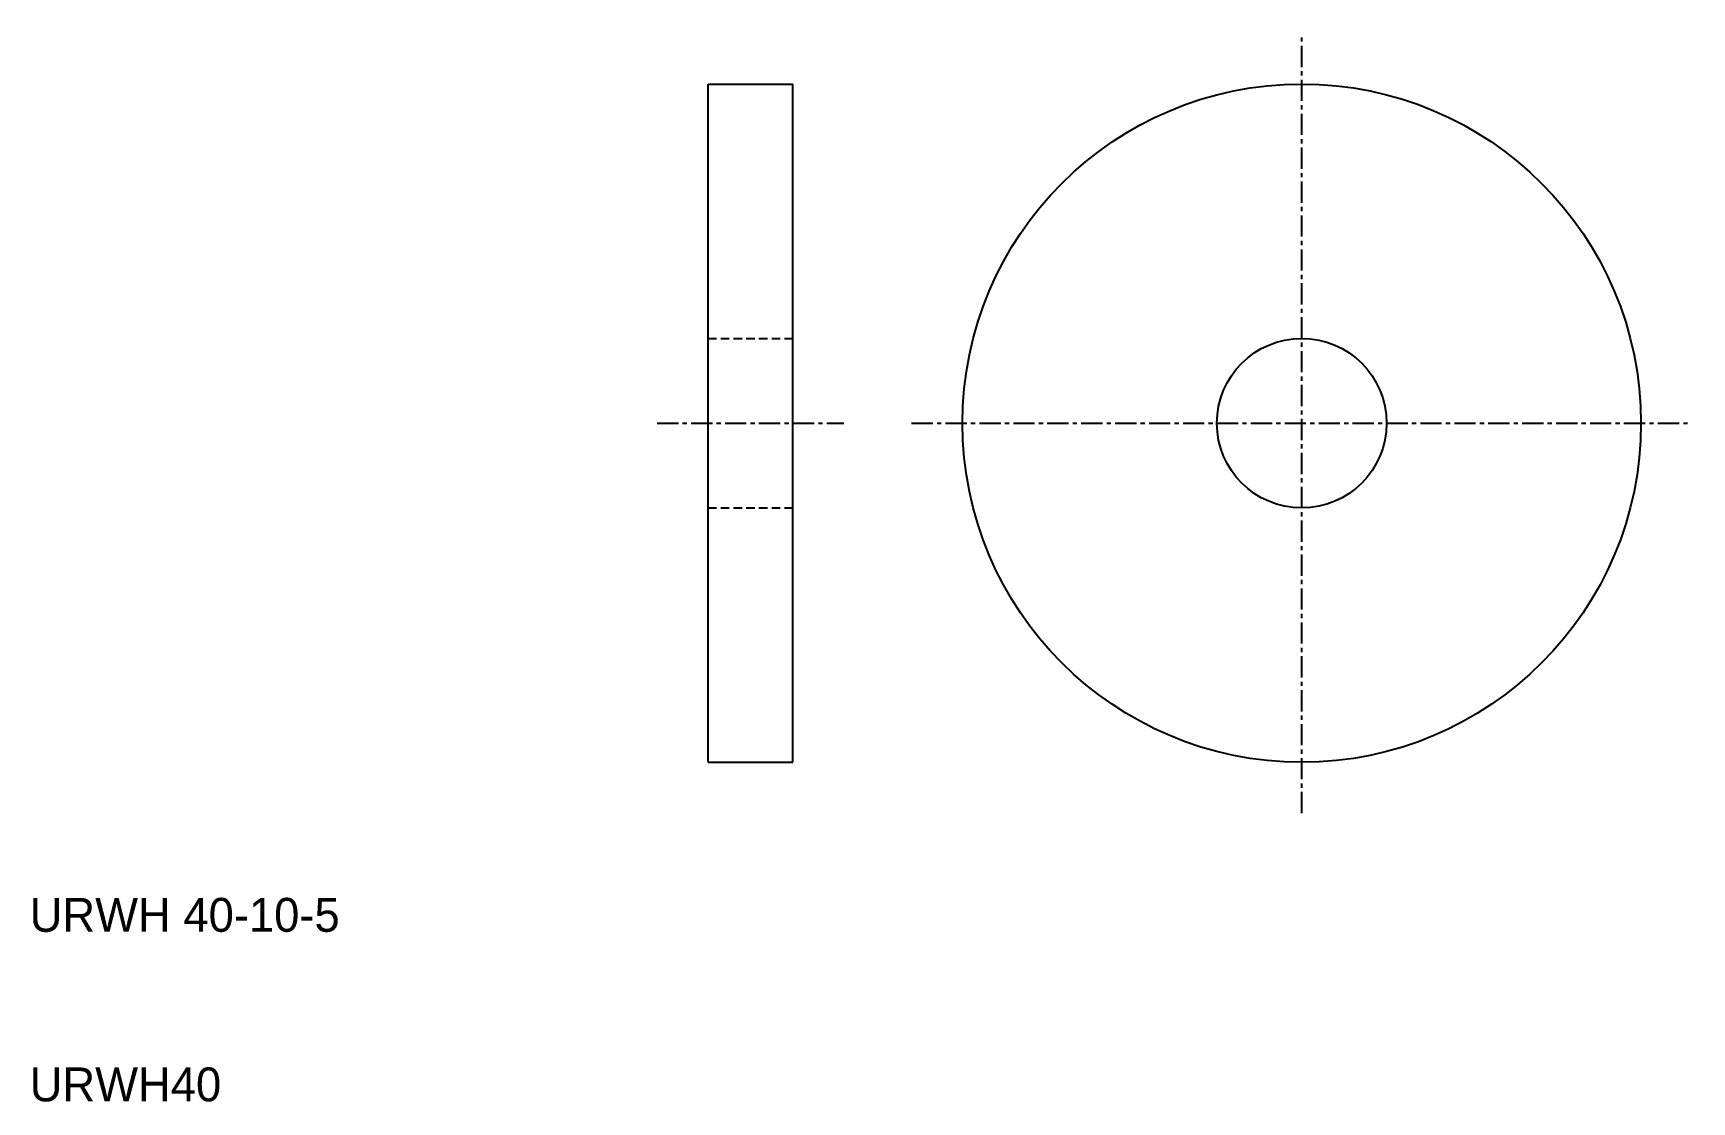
# Model space of a CAD drawing. Extents: x 10.2 to 108, y 10 to 73.
import ezdxf

# ---------------------------------------------------------------- set-up
doc = ezdxf.new("R2010")
doc.units = 0
doc.linetypes.add('CENTER', pattern=[2, 1.25, -0.25, 0.25, -0.25])
doc.linetypes.add('DASHED', pattern=[0.75, 0.5, -0.25])
doc.layers.get('0').update_dxf_attribs({"linetype": 'CONTINUOUS'})
doc.layers.add('CENTER', color=1, linetype='CENTER')

msp = doc.modelspace()

# ---------------------------------------------------------------- linework, layer by layer
at = {"color": 7, "linetype": 'CONTINUOUS'}
for p, q in [((50, 30), (50, 70)), ((50, 70), (55, 70)), ((55, 30), (55, 70)), ((50, 30), (55, 30))]:
    msp.add_line(p, q, dxfattribs=at)
at = {"color": 3, "linetype": 'DASHED'}
for p, q in [((50, 55), (55, 55)), ((50, 45), (55, 45))]:
    msp.add_line(p, q, dxfattribs=at)
at = {"color": 7, "linetype": 'CONTINUOUS'}
for radius in [20, 5]:
    msp.add_circle((85, 50), radius, dxfattribs=at)
at = {"layer": 'CENTER', "color": 1, "linetype": 'CENTER'}
for p, q in [((85, 27), (85, 73)), ((47, 50), (58, 50)), ((62, 50), (108, 50))]:
    msp.add_line(p, q, dxfattribs=at)

# ---------------------------------------------------------------- texts
at = {"color": 7, "linetype": 'CONTINUOUS'}
for s, p in [('URWH 40-10-5', (10, 20)), ('URWH40', (10, 10))]:
    msp.add_text(s, height=2, dxfattribs=at).set_placement(p)

doc.saveas('drawing.dxf')
